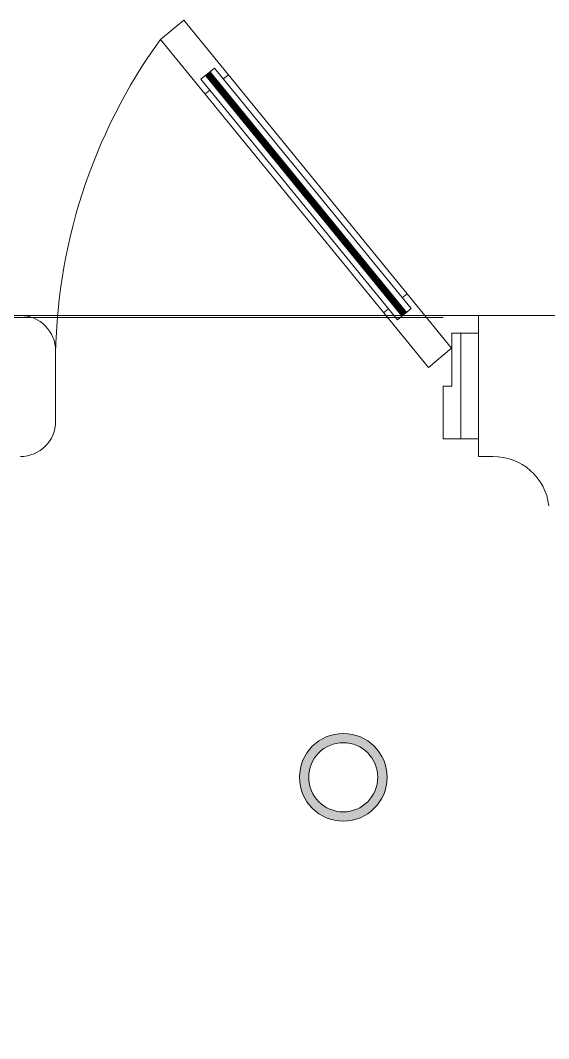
# Model space of a CAD drawing. Header units: metres. Extents: x 14 to 2416, y -346 to 476.
# Drawn here: x 43.752 to 44.501, y -137.509 to -136.064 of the extents above; entities that cross this region are included whole.
import ezdxf

# ---------------------------------------------------------------- set-up
doc = ezdxf.new("R2010")
doc.units = ezdxf.units.M
doc.linetypes.add('0', pattern=[0])
doc.linetypes.add('ACAD_ISO10W100', pattern=[18, 12, -3, 0, -3])
doc.layers.get('0').update_dxf_attribs({"linetype": '0', "lineweight": 20})
for name, color, linetype, lineweight in [('A-ANNO-TEXT', 20, 'Continuous', 13), ('A-DOOR', 35, 'Continuous', 5), ('A-WALL', 250, 'Continuous', 20), ('baños', 251, 'Continuous', 0), ('MAVA -LUMINARIAS', 1, 'Continuous', 18), ('piscina', 131, 'Continuous', 0), ('piso', 253, 'Continuous', 0)]:
    doc.layers.add(name, color=color, linetype=linetype, lineweight=lineweight)
doc.layers.add('MAVA Luminarias', color=1, linetype='Continuous')
doc.layers.add('SOLAR', color=7, linetype='ACAD_ISO10W100', lineweight=9, true_color=0xff1414)

# ---------------------------------------------------------------- blocks, each defined once
blk = doc.blocks.new('PL BASE 1N NASAS 09')
at = {"layer": 'A-DOOR', "extrusion": (0, 0, -1)}
for p, q in [((-106.3426, -34.9142), (-106.3357, -34.9085)), ((-106.362, -34.93), (-106.369, -34.9357)), ((-106.0892, -35.2244), (-106.0822, -35.2187)), ((-106.1086, -35.2402), (-106.1155, -35.2459))]:
    blk.add_line(p, q, dxfattribs=at)
for points in [[(106.019, -35.2961), (106.3989, -34.831), (106.4322, -34.8582), (106.0518, -35.3233)], [(106.3747, -34.9145), (106.0959, -35.2557), (106.0766, -35.2399), (106.3553, -34.8987)]]:
    blk.add_lwpolyline(points, close=True, dxfattribs=at)
at = {"layer": 'A-DOOR'}
for points in [[(-106.031, -35.4247), (-106.031, -35.3497), (-106.0185, -35.3497), (-106.0185, -35.2747), (-106.006, -35.2747), (-106.006, -35.4247)], [(-106.006, -35.2747), (-105.981, -35.2747), (-105.981, -35.4247), (-106.006, -35.4247)]]:
    blk.add_lwpolyline(points, close=True, dxfattribs=at)
at = {"layer": 'A-DOOR', "extrusion": (0, 0, -1)}
blk.add_arc((105.7963, -35.318), 0.7848, 359.8764, 35.8659, dxfattribs=at)
at = {"layer": 'A-WALL'}
for p, q in [((-106.9311, -35.2497), (-106.631, -35.2497)), ((-105.981, -35.2497), (-104.781, -35.2497)), ((-105.981, -35.4497), (-105.981, -35.2497)), ((-106.581, -35.2997), (-106.581, -35.3997)), ((-105.9606, -35.4497), (-105.981, -35.4497))]:
    blk.add_line(p, q, dxfattribs=at)
for centre, radius, start, end in [((-106.631, -35.2997), 0.05, 0, 90), ((-106.631, -35.3997), 0.05, 270, 0), ((-105.9593, -35.5285), 0.0788, 6.375, 90.9684)]:
    blk.add_arc(centre, radius, start, end, dxfattribs=at)
at = {"layer": 'piscina', "extrusion": (0, 0, -1), "const_width": 0.01}
blk.add_lwpolyline([(106.365, -34.9066), (106.0862, -35.2478)], dxfattribs=at)
at = {"layer": 'piso'}
blk.add_line((-105.981, -35.2497), (-106.631, -35.2497), dxfattribs=at)
blk = doc.blocks.new('PL MUEBLES 1N NASAS 09')
at = {"layer": 'baños'}
blk.add_blockref('PL BASE 1N NASAS 09', (162.2615, 88.2033), dxfattribs=at)
blk = doc.blocks.new('A$Cbef68299')
blk.add_blockref('PL MUEBLES 1N NASAS 09', (-30.7659, -32.0535))
blk = doc.blocks.new('A$Cc5be7df0')
at = {"layer": 'SOLAR', "ltscale": 0.1}
blk.add_lwpolyline([(50.6493, 18.241), (12.7705, 18.2411), (13.2139, 38.2316), (50.9852, 38.2377)], close=True, dxfattribs=at)
at = {"layer": 'A-ANNO-TEXT'}
blk.add_blockref('A$Cbef68299', (4.1493, 17.337), dxfattribs=at)
blk = doc.blocks.new('downlight')
at = {"layer": 'MAVA -LUMINARIAS'}
h = blk.add_hatch(color=3, dxfattribs=at)
h.dxf.hatch_style = 1
h.paths.add_polyline_path([(-5.416, -22.4571, 1), (-5.2917, -22.4571, 1)])
h.paths.add_polyline_path([(-5.3048, -22.4571, -1), (-5.4029, -22.4571, -1)], flags=16)
at = {"layer": 'MAVA -LUMINARIAS', "color": 3}
for radius in [0.0622, 0.049]:
    blk.add_circle((-5.3539, -22.4571), radius, dxfattribs=at)

msp = doc.modelspace()

# ---------------------------------------------------------------- block references
at = {"layer": 'A-ANNO-TEXT'}
msp.add_blockref('A$Cc5be7df0', (14.7377, -174.7201), dxfattribs=at)
msp.add_blockref('A$Cc5be7df0', (14.7377, -174.7201), dxfattribs=at)
at = {"layer": 'MAVA Luminarias'}
msp.add_blockref('downlight', (49.5638, -114.6808), dxfattribs=at)
msp.add_blockref('downlight', (49.5638, -114.6808), dxfattribs=at)

doc.saveas('drawing.dxf')
